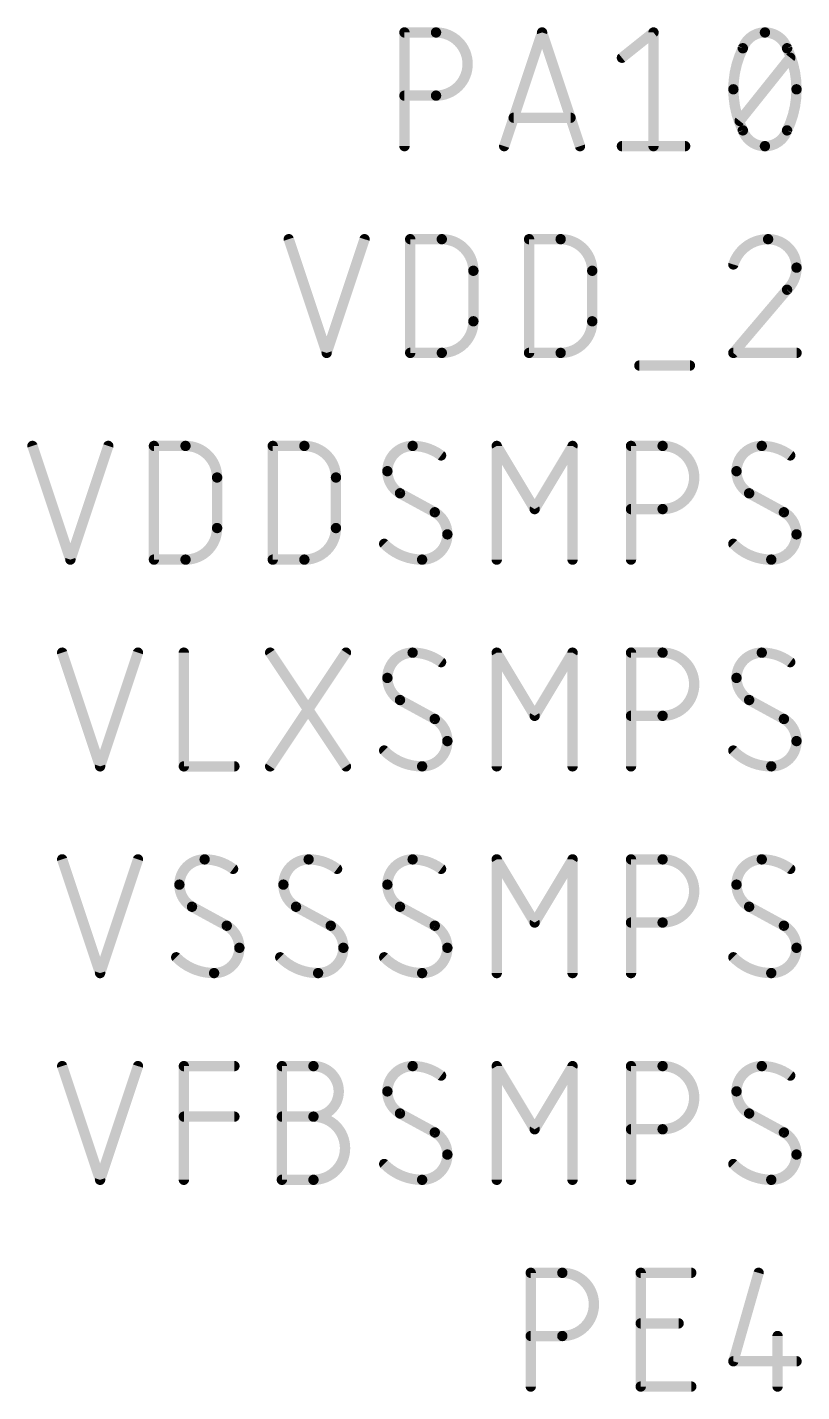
# Model space of a CAD drawing. Extents: x 0 to 261, y -15 to 164.
# Drawn here: x 78.32 to 87.83, y 72.14 to 88.9 of the extents above; entities that cross this region are included whole.
import ezdxf

# ---------------------------------------------------------------- set-up
doc = ezdxf.new("R2010")
doc.units = 0
doc.layers.add('95', color=253, linetype='CONTINUOUS')

msp = doc.modelspace()

# ---------------------------------------------------------------- linework, layer by layer
at = {"layer": '95'}
for points, const_width in [([(82.9532, 88.8683, 1), (82.9532, 88.8047)], 0.0635), ([(82.9849, 88.8365, 1), (82.9214, 88.8365)], 0.0635), ([(83.3412, 88.8683, 1), (83.3412, 88.8047)], 0.0635), ([(83.3412, 88.0604, 1), (83.3412, 88.8365)], 0.127), ([(83.3412, 88.8047, 1), (83.3412, 88.8683)], 0.0635), ([(84.6741, 88.8465, 1), (84.6138, 88.8265)], 0.0635), ([(84.6741, 88.8265, 1), (84.6138, 88.8465)], 0.0635), ([(86.0445, 88.8365, 1), (85.981, 88.8365)], 0.0635), ([(86.0326, 88.8117, 1), (85.993, 88.8613)], 0.0635), ([(87.3816, 88.8365, 0.3205), (87.11, 88.6425)], 0.127), ([(87.6533, 88.6425, 0.3205), (87.3816, 88.8365)], 0.127), ([(87.3816, 88.8682, 1), (87.3816, 88.8048)], 0.0635), ([(87.3816, 88.8048, 1), (87.3816, 88.8682)], 0.0635), ([(87.11, 88.6425, 0.1139), (86.9936, 88.138)], 0.127), ([(87.08, 88.6528, 1), (87.14, 88.6322)], 0.0635), ([(87.1385, 88.6286, 1), (87.0815, 88.6564)], 0.0635), ([(87.6818, 88.6564, 1), (87.6247, 88.6286)], 0.0635), ([(87.7697, 88.138, 0.1139), (87.6533, 88.6425)], 0.127), ([(87.6233, 88.6322, 1), (87.6833, 88.6528)], 0.0635), ([(85.6049, 88.5508, 1), (85.6446, 88.5013)], 0.0635), ([(87.7169, 88.5062, 1), (87.6673, 88.5459)], 0.0635), ([(87.0253, 88.138, 1), (86.9618, 88.138)], 0.0635), ([(86.9936, 88.138, 0.1139), (87.11, 87.6335)], 0.127), ([(87.6533, 87.6335, 0.1139), (87.7697, 88.138)], 0.127), ([(87.8015, 88.138, 1), (87.7379, 88.138)], 0.0635), ([(82.9532, 88.0921, 1), (82.9532, 88.0286)], 0.0635), ([(83.3412, 88.0921, 1), (83.3412, 88.0286)], 0.0635), ([(83.3412, 88.0286, 1), (83.3412, 88.0921)], 0.0635), ([(86.9618, 88.138, 1), (87.0253, 88.138)], 0.0635), ([(87.738, 88.138, 1), (87.8014, 88.138)], 0.0635), ([(84.2947, 87.8205, 1), (84.2947, 87.757)], 0.0635), ([(84.9932, 87.757, 1), (84.9932, 87.8205)], 0.0635), ([(87.0464, 87.7698, 1), (87.096, 87.7301)], 0.0635), ([(87.11, 87.6335, 0.3205), (87.3816, 87.4395)], 0.127), ([(87.14, 87.6438, 1), (87.08, 87.6232)], 0.0635), ([(87.0815, 87.6196, 1), (87.1385, 87.6474)], 0.0635), ([(87.3816, 87.4395, 0.3205), (87.6533, 87.6335)], 0.127), ([(87.6247, 87.6474, 1), (87.6818, 87.6196)], 0.0635), ([(87.6833, 87.6232, 1), (87.6233, 87.6438)], 0.0635), ([(82.9214, 87.4395, 1), (82.9849, 87.4395)], 0.0635), ([(84.1482, 87.4495, 1), (84.2084, 87.4295)], 0.0635), ([(85.0795, 87.4295, 1), (85.1397, 87.4495)], 0.0635), ([(85.6247, 87.4713, 1), (85.6247, 87.4078)], 0.0635), ([(85.981, 87.4395, 1), (86.0445, 87.4395)], 0.0635), ([(86.4008, 87.4078, 1), (86.4008, 87.4713)], 0.0635), ([(87.3816, 87.4712, 1), (87.3816, 87.4078)], 0.0635), ([(87.3816, 87.4078, 1), (87.3816, 87.4712)], 0.0635), ([(81.5619, 86.3065, 1), (81.5017, 86.2865)], 0.0635), ([(82.4933, 86.2865, 1), (82.433, 86.3065)], 0.0635), ([(83.0239, 86.3283, 1), (83.0239, 86.2648)], 0.0635), ([(83.0557, 86.2965, 1), (82.9922, 86.2965)], 0.0635), ([(83.412, 86.3283, 1), (83.412, 86.2648)], 0.0635), ([(83.8, 85.9084, 0.4142), (83.412, 86.2965)], 0.127), ([(83.412, 86.2648, 1), (83.412, 86.3283)], 0.0635), ([(84.484, 86.3283, 1), (84.484, 86.2648)], 0.0635), ([(84.5158, 86.2965, 1), (84.4523, 86.2965)], 0.0635), ([(84.8721, 86.3283, 1), (84.8721, 86.2648)], 0.0635), ([(85.2601, 85.9084, 0.4142), (84.8721, 86.2965)], 0.127), ([(84.8721, 86.2648, 1), (84.8721, 86.3283)], 0.0635), ([(87.4205, 86.2965, 0.3252), (86.9936, 85.9861)], 0.127), ([(87.4205, 86.3283, 1), (87.4205, 86.2648)], 0.0635), ([(87.7697, 85.9473, 0.4142), (87.4205, 86.2965)], 0.127), ([(87.4205, 86.2648, 1), (87.4204, 86.3282)], 0.0635), ([(86.9634, 85.9958, 1), (87.0238, 85.9763)], 0.0635), ([(87.6533, 85.6756, 0.2053), (87.7697, 85.9473)], 0.127), ([(87.8014, 85.9472, 1), (87.738, 85.9473)], 0.0635), ([(83.8318, 85.9084, 1), (83.7683, 85.9084)], 0.0635), ([(83.7683, 85.9084, 1), (83.8318, 85.9084)], 0.0635), ([(85.2919, 85.9084, 1), (85.2284, 85.9084)], 0.0635), ([(85.2284, 85.9084, 1), (85.2919, 85.9084)], 0.0635), ([(87.7379, 85.9473, 1), (87.8015, 85.9473)], 0.0635), ([(87.6314, 85.6986, 1), (87.6752, 85.6526)], 0.0635), ([(87.6775, 85.655, 1), (87.6291, 85.6962)], 0.0635), ([(83.412, 84.8995, 0.4142), (83.8, 85.2876)], 0.127), ([(83.8318, 85.2876, 1), (83.7683, 85.2876)], 0.0635), ([(84.8721, 84.8995, 0.4142), (85.2601, 85.2876)], 0.127), ([(85.2919, 85.2876, 1), (85.2284, 85.2876)], 0.0635), ([(83.7683, 85.2876, 1), (83.8318, 85.2876)], 0.0635), ([(85.2284, 85.2876, 1), (85.2919, 85.2876)], 0.0635), ([(81.9674, 84.9095, 1), (82.0276, 84.8895)], 0.0635), ([(81.9674, 84.8895, 1), (82.0276, 84.9095)], 0.0635), ([(83.0239, 84.9313, 1), (83.0239, 84.8678)], 0.0635), ([(82.9922, 84.8995, 1), (83.0557, 84.8995)], 0.0635), ([(83.412, 84.9312, 1), (83.412, 84.8678)], 0.0635), ([(83.412, 84.8678, 1), (83.412, 84.9313)], 0.0635), ([(84.484, 84.9313, 1), (84.484, 84.8678)], 0.0635), ([(84.4523, 84.8995, 1), (84.5158, 84.8995)], 0.0635), ([(84.8721, 84.9312, 1), (84.8721, 84.8678)], 0.0635), ([(84.8721, 84.8678, 1), (84.8721, 84.9313)], 0.0635), ([(86.9936, 84.9313, 1), (86.9936, 84.8678)], 0.0635), ([(86.9694, 84.9201, 1), (87.0178, 84.8789)], 0.0635), ([(87.7697, 84.8678, 1), (87.7697, 84.9313)], 0.0635), ([(85.8392, 84.776, 1), (85.8392, 84.7125)], 0.0635), ([(86.4601, 84.7125, 1), (86.4601, 84.776)], 0.0635), ([(78.4136, 83.7665, 1), (78.3533, 83.7465)], 0.0635), ([(79.3449, 83.7465, 1), (79.2847, 83.7665)], 0.0635), ([(79.9073, 83.7565, 1), (79.8438, 83.7565)], 0.0635), ([(79.8756, 83.7883, 1), (79.8756, 83.7248)], 0.0635), ([(80.2636, 83.7883, 1), (80.2636, 83.7248)], 0.0635), ([(80.6517, 83.3684, 0.4142), (80.2636, 83.7565)], 0.127), ([(80.2636, 83.7248, 1), (80.2636, 83.7883)], 0.0635), ([(81.3674, 83.7565, 1), (81.3039, 83.7565)], 0.0635), ([(81.3357, 83.7883, 1), (81.3357, 83.7248)], 0.0635), ([(81.7237, 83.7883, 1), (81.7237, 83.7248)], 0.0635), ([(82.1118, 83.3684, 0.4142), (81.7237, 83.7565)], 0.127), ([(81.7237, 83.7248, 1), (81.7237, 83.7883)], 0.0635), ([(83.0538, 83.7565, 0.4142), (82.7433, 83.4461)], 0.127), ([(83.403, 83.6401, 0.1623), (83.0538, 83.7565)], 0.127), ([(83.0538, 83.7882, 1), (83.0538, 83.7248)], 0.0635), ([(83.0538, 83.7247, 1), (83.0538, 83.7882)], 0.0635), ([(83.384, 83.6147, 1), (83.4221, 83.6655)], 0.0635), ([(84.1142, 83.7728, 1), (84.0598, 83.7402)], 0.0635), ([(84.1188, 83.7565, 1), (84.0553, 83.7565)], 0.0635), ([(85.0501, 83.7565, 1), (84.9866, 83.7565)], 0.0635), ([(85.0456, 83.7402, 1), (84.9911, 83.7728)], 0.0635), ([(85.7365, 83.7883, 1), (85.7365, 83.7248)], 0.0635), ([(85.7682, 83.7565, 1), (85.7047, 83.7565)], 0.0635), ([(86.1245, 83.7883, 1), (86.1245, 83.7248)], 0.0635), ([(86.1245, 82.9804, 1), (86.1245, 83.7565)], 0.127), ([(86.1245, 83.7248, 1), (86.1245, 83.7883)], 0.0635), ([(87.3428, 83.7565, 0.4142), (87.0324, 83.4461)], 0.127), ([(87.6921, 83.6401, 0.1623), (87.3428, 83.7565)], 0.127), ([(87.3428, 83.7882, 1), (87.3428, 83.7248)], 0.0635), ([(87.3428, 83.7247, 1), (87.3428, 83.7882)], 0.0635), ([(87.673, 83.6147, 1), (87.7111, 83.6655)], 0.0635), ([(82.7433, 83.4461, 0.2656), (82.8985, 83.1744)], 0.127), ([(82.7751, 83.4461, 1), (82.7116, 83.4461)], 0.0635), ([(87.0324, 83.4461, 0.2656), (87.1876, 83.1744)], 0.127), ([(87.0641, 83.4461, 1), (87.0006, 83.4461)], 0.0635), ([(80.6834, 83.3684, 1), (80.6199, 83.3684)], 0.0635), ([(80.6199, 83.3684, 1), (80.6834, 83.3684)], 0.0635), ([(82.1435, 83.3684, 1), (82.08, 83.3684)], 0.0635), ([(82.08, 83.3684, 1), (82.1435, 83.3684)], 0.0635), ([(82.7116, 83.4461, 1), (82.7751, 83.4461)], 0.0635), ([(87.0006, 83.4461, 1), (87.0641, 83.4461)], 0.0635), ([(82.9137, 83.2023, 1), (82.8833, 83.1465)], 0.0635), ([(82.8824, 83.1471, 1), (82.9147, 83.2018)], 0.0635), ([(87.2028, 83.2023, 1), (87.1724, 83.1465)], 0.0635), ([(87.1715, 83.1471, 1), (87.2037, 83.2018)], 0.0635), ([(83.4806, 82.6699, 0.2656), (83.3254, 82.9416)], 0.127), ([(83.3415, 82.9689, 1), (83.3093, 82.9142)], 0.0635), ([(83.3102, 82.9137, 1), (83.3406, 82.9695)], 0.0635), ([(84.5255, 82.9967, 1), (84.5799, 82.9641)], 0.0635), ([(84.5255, 82.9641, 1), (84.5799, 82.9967)], 0.0635), ([(85.7365, 83.0121, 1), (85.7365, 82.9486)], 0.0635), ([(86.1245, 83.0121, 1), (86.1245, 82.9486)], 0.0635), ([(86.1245, 82.9486, 1), (86.1245, 83.0121)], 0.0635), ([(87.7697, 82.6699, 0.2656), (87.6145, 82.9416)], 0.127), ([(87.6306, 82.9689, 1), (87.5984, 82.9142)], 0.0635), ([(87.5993, 82.9137, 1), (87.6297, 82.9695)], 0.0635), ([(80.2636, 82.3595, 0.4142), (80.6517, 82.7476)], 0.127), ([(80.6834, 82.7476, 1), (80.6199, 82.7476)], 0.0635), ([(80.6199, 82.7476, 1), (80.6834, 82.7476)], 0.0635), ([(81.7237, 82.3595, 0.4142), (82.1118, 82.7476)], 0.127), ([(82.1435, 82.7476, 1), (82.08, 82.7476)], 0.0635), ([(82.08, 82.7476, 1), (82.1435, 82.7476)], 0.0635), ([(83.1702, 82.3595, 0.4142), (83.4806, 82.6699)], 0.127), ([(83.5124, 82.6699, 1), (83.4489, 82.6699)], 0.0635), ([(83.4489, 82.6699, 1), (83.5124, 82.6699)], 0.0635), ([(87.4593, 82.3595, 0.4142), (87.7697, 82.6699)], 0.127), ([(87.8015, 82.6699, 1), (87.7379, 82.6699)], 0.0635), ([(87.738, 82.6699, 1), (87.8014, 82.6699)], 0.0635), ([(82.7045, 82.5535, 0.2), (83.1702, 82.3595)], 0.127), ([(82.7271, 82.5759, 1), (82.682, 82.5312)], 0.0635), ([(86.9936, 82.5535, 0.2), (87.4593, 82.3595)], 0.127), ([(87.0161, 82.5759, 1), (86.971, 82.5312)], 0.0635), ([(78.819, 82.3695, 1), (78.8793, 82.3495)], 0.0635), ([(78.819, 82.3495, 1), (78.8793, 82.3695)], 0.0635), ([(79.8438, 82.3595, 1), (79.9073, 82.3595)], 0.0635), ([(79.8756, 82.3912, 1), (79.8756, 82.3277)], 0.0635), ([(80.2636, 82.3912, 1), (80.2636, 82.3278)], 0.0635), ([(80.2636, 82.3277, 1), (80.2636, 82.3912)], 0.0635), ([(81.3039, 82.3595, 1), (81.3674, 82.3595)], 0.0635), ([(81.3357, 82.3912, 1), (81.3357, 82.3277)], 0.0635), ([(81.7237, 82.3912, 1), (81.7237, 82.3278)], 0.0635), ([(81.7237, 82.3277, 1), (81.7237, 82.3912)], 0.0635), ([(83.1702, 82.3912, 1), (83.1702, 82.3277)], 0.0635), ([(83.1702, 82.3278, 1), (83.1702, 82.3912)], 0.0635), ([(84.0553, 82.3595, 1), (84.1188, 82.3595)], 0.0635), ([(84.9866, 82.3595, 1), (85.0501, 82.3595)], 0.0635), ([(85.7047, 82.3595, 1), (85.7682, 82.3595)], 0.0635), ([(87.4593, 82.3912, 1), (87.4593, 82.3277)], 0.0635), ([(87.4593, 82.3278, 1), (87.4593, 82.3912)], 0.0635), ([(78.7786, 81.2265, 1), (78.7184, 81.2065)], 0.0635), ([(79.7099, 81.2065, 1), (79.6497, 81.2265)], 0.0635), ([(80.2751, 81.2165, 1), (80.2116, 81.2165)], 0.0635), ([(81.3301, 81.2341, 1), (81.2773, 81.1989)], 0.0635), ([(82.2614, 81.1989, 1), (82.2086, 81.2341)], 0.0635), ([(83.0538, 81.2165, 0.4142), (82.7433, 80.9061)], 0.127), ([(83.403, 81.1001, 0.1623), (83.0538, 81.2165)], 0.127), ([(83.0538, 81.2482, 1), (83.0538, 81.1848)], 0.0635), ([(83.0538, 81.1847, 1), (83.0538, 81.2482)], 0.0635), ([(83.384, 81.0747, 1), (83.4221, 81.1255)], 0.0635), ([(84.1142, 81.2328, 1), (84.0598, 81.2002)], 0.0635), ([(84.1188, 81.2165, 1), (84.0553, 81.2165)], 0.0635), ([(85.0501, 81.2165, 1), (84.9866, 81.2165)], 0.0635), ([(85.0456, 81.2002, 1), (84.9911, 81.2328)], 0.0635), ([(85.7365, 81.2483, 1), (85.7365, 81.1848)], 0.0635), ([(85.7682, 81.2165, 1), (85.7047, 81.2165)], 0.0635), ([(86.1245, 81.2483, 1), (86.1245, 81.1848)], 0.0635), ([(86.1245, 80.4404, 1), (86.1245, 81.2165)], 0.127), ([(86.1245, 81.1848, 1), (86.1245, 81.2483)], 0.0635), ([(87.3428, 81.2165, 0.4142), (87.0324, 80.9061)], 0.127), ([(87.6921, 81.1001, 0.1623), (87.3428, 81.2165)], 0.127), ([(87.3428, 81.2482, 1), (87.3428, 81.1848)], 0.0635), ([(87.3428, 81.1847, 1), (87.3428, 81.2482)], 0.0635), ([(87.673, 81.0747, 1), (87.7111, 81.1255)], 0.0635), ([(82.7433, 80.9061, 0.2656), (82.8985, 80.6344)], 0.127), ([(82.7751, 80.9061, 1), (82.7116, 80.9061)], 0.0635), ([(82.7116, 80.9061, 1), (82.7751, 80.9061)], 0.0635), ([(87.0324, 80.9061, 0.2656), (87.1876, 80.6344)], 0.127), ([(87.0641, 80.9061, 1), (87.0006, 80.9061)], 0.0635), ([(87.0006, 80.9061, 1), (87.0641, 80.9061)], 0.0635), ([(82.9137, 80.6623, 1), (82.8833, 80.6065)], 0.0635), ([(82.8824, 80.6071, 1), (82.9147, 80.6618)], 0.0635), ([(87.2028, 80.6623, 1), (87.1724, 80.6065)], 0.0635), ([(87.1715, 80.6071, 1), (87.2037, 80.6618)], 0.0635), ([(84.5255, 80.4567, 1), (84.5799, 80.4241)], 0.0635), ([(84.5255, 80.4241, 1), (84.5799, 80.4567)], 0.0635), ([(85.7365, 80.4721, 1), (85.7365, 80.4086)], 0.0635), ([(86.1245, 80.4721, 1), (86.1245, 80.4086)], 0.0635), ([(86.1245, 80.4086, 1), (86.1245, 80.4721)], 0.0635), ([(83.4806, 80.1299, 0.2656), (83.3254, 80.4016)], 0.127), ([(83.3415, 80.4289, 1), (83.3093, 80.3742)], 0.0635), ([(83.3102, 80.3737, 1), (83.3406, 80.4295)], 0.0635), ([(87.7697, 80.1299, 0.2656), (87.6145, 80.4016)], 0.127), ([(87.6306, 80.4289, 1), (87.5984, 80.3742)], 0.0635), ([(87.5993, 80.3737, 1), (87.6297, 80.4295)], 0.0635), ([(83.1702, 79.8195, 0.4142), (83.4806, 80.1299)], 0.127), ([(83.5124, 80.1299, 1), (83.4489, 80.1299)], 0.0635), ([(83.4489, 80.1299, 1), (83.5124, 80.1299)], 0.0635), ([(87.4593, 79.8195, 0.4142), (87.7697, 80.1299)], 0.127), ([(87.8015, 80.1299, 1), (87.7379, 80.1299)], 0.0635), ([(87.738, 80.1299, 1), (87.8014, 80.1299)], 0.0635), ([(82.7045, 80.0135, 0.2), (83.1702, 79.8195)], 0.127), ([(82.7271, 80.0359, 1), (82.682, 79.9912)], 0.0635), ([(86.9936, 80.0135, 0.2), (87.4593, 79.8195)], 0.127), ([(87.0161, 80.0359, 1), (86.971, 79.9912)], 0.0635), ([(79.184, 79.8295, 1), (79.2443, 79.8095)], 0.0635), ([(79.184, 79.8095, 1), (79.2443, 79.8295)], 0.0635), ([(80.2433, 79.8513, 1), (80.2433, 79.7878)], 0.0635), ([(80.2116, 79.8195, 1), (80.2751, 79.8195)], 0.0635), ([(80.8642, 79.7878, 1), (80.8642, 79.8513)], 0.0635), ([(81.2773, 79.8371, 1), (81.3301, 79.8019)], 0.0635), ([(82.2086, 79.8019, 1), (82.2614, 79.8371)], 0.0635), ([(83.1702, 79.8513, 1), (83.1702, 79.7878)], 0.0635), ([(83.1702, 79.7878, 1), (83.1702, 79.8512)], 0.0635), ([(84.0553, 79.8195, 1), (84.1188, 79.8195)], 0.0635), ([(84.9866, 79.8195, 1), (85.0501, 79.8195)], 0.0635), ([(85.7047, 79.8195, 1), (85.7682, 79.8195)], 0.0635), ([(87.4593, 79.8513, 1), (87.4593, 79.7878)], 0.0635), ([(87.4593, 79.7878, 1), (87.4593, 79.8512)], 0.0635), ([(78.7786, 78.6865, 1), (78.7184, 78.6665)], 0.0635), ([(79.7099, 78.6665, 1), (79.6497, 78.6865)], 0.0635), ([(80.4986, 78.6765, 0.4142), (80.1881, 78.3661)], 0.127), ([(80.8478, 78.5601, 0.1623), (80.4986, 78.6765)], 0.127), ([(80.4986, 78.7082, 1), (80.4986, 78.6448)], 0.0635), ([(80.4986, 78.6447, 1), (80.4986, 78.7082)], 0.0635), ([(81.7762, 78.6765, 0.4142), (81.4657, 78.3661)], 0.127), ([(82.1254, 78.5601, 0.1623), (81.7762, 78.6765)], 0.127), ([(81.7762, 78.7082, 1), (81.7762, 78.6448)], 0.0635), ([(81.7762, 78.6447, 1), (81.7762, 78.7082)], 0.0635), ([(83.0538, 78.6765, 0.4142), (82.7433, 78.3661)], 0.127), ([(83.403, 78.5601, 0.1623), (83.0538, 78.6765)], 0.127), ([(83.0538, 78.7082, 1), (83.0538, 78.6448)], 0.0635), ([(83.0538, 78.6447, 1), (83.0538, 78.7082)], 0.0635), ([(84.1142, 78.6928, 1), (84.0598, 78.6602)], 0.0635), ([(84.1188, 78.6765, 1), (84.0553, 78.6765)], 0.0635), ([(85.0501, 78.6765, 1), (84.9866, 78.6765)], 0.0635), ([(85.0456, 78.6602, 1), (84.9911, 78.6928)], 0.0635), ([(85.7682, 78.6765, 1), (85.7047, 78.6765)], 0.0635), ([(85.7365, 78.7083, 1), (85.7365, 78.6448)], 0.0635), ([(86.1245, 77.9004, 1), (86.1245, 78.6765)], 0.127), ([(86.1245, 78.7083, 1), (86.1245, 78.6448)], 0.0635), ([(86.1245, 78.6448, 1), (86.1245, 78.7083)], 0.0635), ([(87.3428, 78.6765, 0.4142), (87.0324, 78.3661)], 0.127), ([(87.6921, 78.5601, 0.1623), (87.3428, 78.6765)], 0.127), ([(87.3428, 78.7082, 1), (87.3428, 78.6448)], 0.0635), ([(87.3428, 78.6447, 1), (87.3428, 78.7082)], 0.0635), ([(80.8288, 78.5347, 1), (80.8669, 78.5855)], 0.0635), ([(82.1064, 78.5347, 1), (82.1445, 78.5855)], 0.0635), ([(83.384, 78.5347, 1), (83.4221, 78.5855)], 0.0635), ([(87.673, 78.5347, 1), (87.7111, 78.5855)], 0.0635), ([(80.1881, 78.3661, 0.2656), (80.3434, 78.0944)], 0.127), ([(80.2199, 78.3661, 1), (80.1564, 78.3661)], 0.0635), ([(80.1564, 78.3661, 1), (80.2199, 78.3661)], 0.0635), ([(81.4657, 78.3661, 0.2656), (81.6209, 78.0944)], 0.127), ([(81.4975, 78.3661, 1), (81.434, 78.3661)], 0.0635), ([(81.434, 78.3661, 1), (81.4975, 78.3661)], 0.0635), ([(82.7433, 78.3661, 0.2656), (82.8985, 78.0944)], 0.127), ([(82.7751, 78.3661, 1), (82.7116, 78.3661)], 0.0635), ([(82.7116, 78.3661, 1), (82.7751, 78.3661)], 0.0635), ([(87.0324, 78.3661, 0.2656), (87.1876, 78.0944)], 0.127), ([(87.0641, 78.3661, 1), (87.0006, 78.3661)], 0.0635), ([(87.0006, 78.3661, 1), (87.0641, 78.3661)], 0.0635), ([(80.3586, 78.1223, 1), (80.3281, 78.0665)], 0.0635), ([(80.3272, 78.0671, 1), (80.3595, 78.1218)], 0.0635), ([(81.6362, 78.1223, 1), (81.6057, 78.0665)], 0.0635), ([(81.6048, 78.0671, 1), (81.6371, 78.1218)], 0.0635), ([(82.9137, 78.1223, 1), (82.8833, 78.0665)], 0.0635), ([(82.8824, 78.0671, 1), (82.9147, 78.1218)], 0.0635), ([(87.2028, 78.1223, 1), (87.1724, 78.0665)], 0.0635), ([(87.1715, 78.0671, 1), (87.2037, 78.1218)], 0.0635), ([(85.7365, 77.9321, 1), (85.7365, 77.8686)], 0.0635), ([(86.1245, 77.9321, 1), (86.1245, 77.8686)], 0.0635), ([(86.1245, 77.8686, 1), (86.1245, 77.9321)], 0.0635), ([(80.9254, 77.5899, 0.2656), (80.7702, 77.8616)], 0.127), ([(80.7863, 77.8889, 1), (80.7541, 77.8342)], 0.0635), ([(80.755, 77.8337, 1), (80.7854, 77.8895)], 0.0635), ([(82.203, 77.5899, 0.2656), (82.0478, 77.8616)], 0.127), ([(82.0639, 77.8889, 1), (82.0317, 77.8342)], 0.0635), ([(82.0326, 77.8337, 1), (82.063, 77.8895)], 0.0635), ([(83.4806, 77.5899, 0.2656), (83.3254, 77.8616)], 0.127), ([(83.3415, 77.8889, 1), (83.3093, 77.8342)], 0.0635), ([(83.3102, 77.8337, 1), (83.3406, 77.8895)], 0.0635), ([(84.5255, 77.9167, 1), (84.5799, 77.8841)], 0.0635), ([(84.5255, 77.8841, 1), (84.5799, 77.9167)], 0.0635), ([(87.7697, 77.5899, 0.2656), (87.6145, 77.8616)], 0.127), ([(87.6306, 77.8889, 1), (87.5984, 77.8342)], 0.0635), ([(87.5993, 77.8337, 1), (87.6297, 77.8895)], 0.0635), ([(80.615, 77.2795, 0.4142), (80.9254, 77.5899)], 0.127), ([(80.9572, 77.5899, 1), (80.8937, 77.5899)], 0.0635), ([(80.8937, 77.5899, 1), (80.9572, 77.5899)], 0.0635), ([(81.8926, 77.2795, 0.4142), (82.203, 77.5899)], 0.127), ([(82.2348, 77.5899, 1), (82.1713, 77.5899)], 0.0635), ([(82.1713, 77.5899, 1), (82.2348, 77.5899)], 0.0635), ([(83.1702, 77.2795, 0.4142), (83.4806, 77.5899)], 0.127), ([(83.5124, 77.5899, 1), (83.4489, 77.5899)], 0.0635), ([(83.4489, 77.5899, 1), (83.5124, 77.5899)], 0.0635), ([(87.4593, 77.2795, 0.4142), (87.7697, 77.5899)], 0.127), ([(87.8015, 77.5899, 1), (87.7379, 77.5899)], 0.0635), ([(87.738, 77.5899, 1), (87.8014, 77.5899)], 0.0635), ([(80.1493, 77.4735, 0.2), (80.615, 77.2795)], 0.127), ([(80.1719, 77.4959, 1), (80.1268, 77.4512)], 0.0635), ([(81.4269, 77.4735, 0.2), (81.8926, 77.2795)], 0.127), ([(81.4495, 77.4959, 1), (81.4044, 77.4512)], 0.0635), ([(82.7045, 77.4735, 0.2), (83.1702, 77.2795)], 0.127), ([(82.7271, 77.4959, 1), (82.682, 77.4512)], 0.0635), ([(86.9936, 77.4735, 0.2), (87.4593, 77.2795)], 0.127), ([(87.0161, 77.4959, 1), (86.971, 77.4512)], 0.0635), ([(79.184, 77.2895, 1), (79.2443, 77.2695)], 0.0635), ([(79.184, 77.2695, 1), (79.2443, 77.2895)], 0.0635), ([(80.615, 77.3113, 1), (80.615, 77.2477)], 0.0635), ([(80.615, 77.2478, 1), (80.615, 77.3112)], 0.0635), ([(81.8926, 77.3113, 1), (81.8926, 77.2477)], 0.0635), ([(81.8926, 77.2478, 1), (81.8926, 77.3112)], 0.0635), ([(83.1702, 77.3113, 1), (83.1702, 77.2477)], 0.0635), ([(83.1702, 77.2478, 1), (83.1702, 77.3112)], 0.0635), ([(84.0553, 77.2795, 1), (84.1188, 77.2795)], 0.0635), ([(84.9866, 77.2795, 1), (85.0501, 77.2795)], 0.0635), ([(85.7047, 77.2795, 1), (85.7682, 77.2795)], 0.0635), ([(87.4593, 77.3113, 1), (87.4593, 77.2477)], 0.0635), ([(87.4593, 77.2478, 1), (87.4593, 77.3112)], 0.0635), ([(78.7786, 76.1465, 1), (78.7184, 76.1265)], 0.0635), ([(79.7099, 76.1265, 1), (79.6497, 76.1465)], 0.0635), ([(80.2433, 76.1683, 1), (80.2433, 76.1047)], 0.0635), ([(80.2751, 76.1365, 1), (80.2116, 76.1365)], 0.0635), ([(80.8642, 76.1047, 1), (80.8642, 76.1683)], 0.0635), ([(81.4474, 76.1683, 1), (81.4474, 76.1047)], 0.0635), ([(81.4792, 76.1365, 1), (81.4157, 76.1365)], 0.0635), ([(81.8355, 76.1683, 1), (81.8355, 76.1047)], 0.0635), ([(81.8355, 75.5156, 1), (81.8355, 76.1365)], 0.127), ([(81.8355, 76.1047, 1), (81.8355, 76.1683)], 0.0635), ([(83.0538, 76.1365, 0.4142), (82.7433, 75.8261)], 0.127), ([(83.403, 76.0201, 0.1623), (83.0538, 76.1365)], 0.127), ([(83.0538, 76.1682, 1), (83.0538, 76.1048)], 0.0635), ([(83.0538, 76.1047, 1), (83.0538, 76.1682)], 0.0635), ([(84.1142, 76.1528, 1), (84.0598, 76.1202)], 0.0635), ([(84.1188, 76.1365, 1), (84.0553, 76.1365)], 0.0635), ([(85.0501, 76.1365, 1), (84.9866, 76.1365)], 0.0635), ([(85.0456, 76.1202, 1), (84.9911, 76.1528)], 0.0635), ([(85.7365, 76.1683, 1), (85.7365, 76.1047)], 0.0635), ([(85.7682, 76.1365, 1), (85.7047, 76.1365)], 0.0635), ([(86.1245, 76.1683, 1), (86.1245, 76.1047)], 0.0635), ([(86.1245, 75.3604, 1), (86.1245, 76.1365)], 0.127), ([(86.1245, 76.1047, 1), (86.1245, 76.1683)], 0.0635), ([(87.3428, 76.1365, 0.4142), (87.0324, 75.8261)], 0.127), ([(87.6921, 76.0201, 0.1623), (87.3428, 76.1365)], 0.127), ([(87.3428, 76.1682, 1), (87.3428, 76.1048)], 0.0635), ([(87.3428, 76.1047, 1), (87.3428, 76.1682)], 0.0635), ([(83.384, 75.9947, 1), (83.4221, 76.0455)], 0.0635), ([(87.673, 75.9947, 1), (87.7111, 76.0455)], 0.0635), ([(82.7433, 75.8261, 0.2656), (82.8985, 75.5544)], 0.127), ([(82.7751, 75.8261, 1), (82.7116, 75.8261)], 0.0635), ([(82.7116, 75.8261, 1), (82.7751, 75.8261)], 0.0635), ([(87.0324, 75.8261, 0.2656), (87.1876, 75.5544)], 0.127), ([(87.0641, 75.8261, 1), (87.0006, 75.8261)], 0.0635), ([(87.0006, 75.8261, 1), (87.0641, 75.8261)], 0.0635), ([(82.9137, 75.5823, 1), (82.8833, 75.5265)], 0.0635), ([(82.8824, 75.5271, 1), (82.9147, 75.5818)], 0.0635), ([(87.2028, 75.5823, 1), (87.1724, 75.5265)], 0.0635), ([(87.1715, 75.5271, 1), (87.2037, 75.5818)], 0.0635), ([(80.2433, 75.5474, 1), (80.2433, 75.4839)], 0.0635), ([(80.8642, 75.4839, 1), (80.8642, 75.5474)], 0.0635), ([(81.4474, 75.5474, 1), (81.4474, 75.4839)], 0.0635), ([(81.8355, 74.7395, 1), (81.8355, 75.5156)], 0.127), ([(81.8355, 75.5474, 1), (81.8355, 75.4839)], 0.0635), ([(81.8355, 75.5474, 1), (81.8355, 75.4839)], 0.0635), ([(81.8355, 75.4839, 1), (81.8355, 75.5474)], 0.0635), ([(83.4806, 75.0499, 0.2656), (83.3254, 75.3216)], 0.127), ([(83.3415, 75.3489, 1), (83.3093, 75.2942)], 0.0635), ([(83.3102, 75.2937, 1), (83.3406, 75.3495)], 0.0635), ([(84.5255, 75.3767, 1), (84.5799, 75.3441)], 0.0635), ([(84.5255, 75.3441, 1), (84.5799, 75.3767)], 0.0635), ([(85.7365, 75.3921, 1), (85.7365, 75.3286)], 0.0635), ([(86.1245, 75.3921, 1), (86.1245, 75.3286)], 0.0635), ([(86.1245, 75.3286, 1), (86.1245, 75.3921)], 0.0635), ([(87.7697, 75.0499, 0.2656), (87.6145, 75.3216)], 0.127), ([(87.6306, 75.3489, 1), (87.5984, 75.2942)], 0.0635), ([(87.5993, 75.2937, 1), (87.6297, 75.3495)], 0.0635), ([(83.1702, 74.7395, 0.4142), (83.4806, 75.0499)], 0.127), ([(83.5124, 75.0499, 1), (83.4489, 75.0499)], 0.0635), ([(87.4593, 74.7395, 0.4142), (87.7697, 75.0499)], 0.127), ([(87.8015, 75.0499, 1), (87.7379, 75.0499)], 0.0635), ([(82.7045, 74.9335, 0.2), (83.1702, 74.7395)], 0.127), ([(82.7271, 74.9559, 1), (82.682, 74.9112)], 0.0635), ([(83.4489, 75.0499, 1), (83.5124, 75.0499)], 0.0635), ([(86.9936, 74.9335, 0.2), (87.4593, 74.7395)], 0.127), ([(87.0161, 74.9559, 1), (86.971, 74.9112)], 0.0635), ([(87.738, 75.0499, 1), (87.8014, 75.0499)], 0.0635), ([(79.184, 74.7495, 1), (79.2443, 74.7295)], 0.0635), ([(79.184, 74.7295, 1), (79.2443, 74.7495)], 0.0635), ([(80.2116, 74.7395, 1), (80.2751, 74.7395)], 0.0635), ([(81.4474, 74.7713, 1), (81.4474, 74.7078)], 0.0635), ([(81.4157, 74.7395, 1), (81.4792, 74.7395)], 0.0635), ([(81.8355, 74.7712, 1), (81.8355, 74.7077)], 0.0635), ([(81.8355, 74.7078, 1), (81.8355, 74.7713)], 0.0635), ([(83.1702, 74.7713, 1), (83.1702, 74.7078)], 0.0635), ([(83.1702, 74.7078, 1), (83.1702, 74.7712)], 0.0635), ([(84.0553, 74.7395, 1), (84.1188, 74.7395)], 0.0635), ([(84.9866, 74.7395, 1), (85.0501, 74.7395)], 0.0635), ([(85.7047, 74.7395, 1), (85.7682, 74.7395)], 0.0635), ([(87.4593, 74.7713, 1), (87.4593, 74.7078)], 0.0635), ([(87.4593, 74.7078, 1), (87.4593, 74.7712)], 0.0635), ([(84.5045, 73.6283, 1), (84.5045, 73.5648)], 0.0635), ([(84.5363, 73.5965, 1), (84.4728, 73.5965)], 0.0635), ([(84.8926, 72.8204, 1), (84.8926, 73.5965)], 0.127), ([(84.8926, 73.6283, 1), (84.8926, 73.5648)], 0.0635), ([(84.8926, 73.5648, 1), (84.8926, 73.6283)], 0.0635), ([(85.8874, 73.5965, 1), (85.8239, 73.5965)], 0.0635), ([(85.8556, 73.6283, 1), (85.8556, 73.5648)], 0.0635), ([(86.4765, 73.5648, 1), (86.4765, 73.6283)], 0.0635), ([(87.3346, 73.5878, 1), (87.2735, 73.6052)], 0.0635), ([(85.8556, 73.0074, 1), (85.8556, 72.9439)], 0.0635), ([(86.3213, 72.9439, 1), (86.3213, 73.0074)], 0.0635), ([(84.5045, 72.8521, 1), (84.5045, 72.7886)], 0.0635), ([(84.8926, 72.8521, 1), (84.8926, 72.7886)], 0.0635), ([(84.8926, 72.7886, 1), (84.8926, 72.8521)], 0.0635), ([(87.5686, 72.8204, 1), (87.5051, 72.8204)], 0.0635), ([(86.9936, 72.5417, 1), (86.9936, 72.4782)], 0.0635), ([(86.9631, 72.5187, 1), (87.0241, 72.5012)], 0.0635), ([(87.7697, 72.4782, 1), (87.7697, 72.5417)], 0.0635), ([(85.8556, 72.2313, 1), (85.8556, 72.1677)], 0.0635), ([(86.4765, 72.1677, 1), (86.4765, 72.2313)], 0.0635), ([(84.4728, 72.1995, 1), (84.5363, 72.1995)], 0.0635), ([(85.8239, 72.1995, 1), (85.8874, 72.1995)], 0.0635), ([(87.5051, 72.1995, 1), (87.5686, 72.1995)], 0.0635)]:
    msp.add_lwpolyline(points, format="xyb", dxfattribs=dict(at, const_width=const_width))
at = {"layer": '95', "const_width": 0.127}
for points in [[(82.9532, 87.4395), (82.9532, 88.8365)], [(82.9532, 88.8365), (83.3412, 88.8365)], [(84.1783, 87.4395), (84.6439, 88.8365)], [(84.6439, 88.8365), (85.1096, 87.4395)], [(85.6247, 88.5261), (86.0128, 88.8365)], [(86.0128, 88.8365), (86.0128, 87.4395)], [(87.0712, 87.7499), (87.6921, 88.5261)], [(83.3412, 88.0604), (82.9532, 88.0604)], [(84.9932, 87.7888), (84.2947, 87.7888)], [(85.6247, 87.4395), (86.4008, 87.4395)], [(81.5318, 86.2965), (81.9975, 84.8995)], [(81.9975, 84.8995), (82.4632, 86.2965)], [(83.0239, 84.8995), (83.0239, 86.2965)], [(83.0239, 86.2965), (83.412, 86.2965)], [(84.484, 84.8995), (84.484, 86.2965)], [(84.484, 86.2965), (84.8721, 86.2965)], [(83.8, 85.9084), (83.8, 85.2876)], [(85.2601, 85.9084), (85.2601, 85.2876)], [(87.6533, 85.6756), (86.9936, 84.8995)], [(83.412, 84.8995), (83.0239, 84.8995)], [(84.8721, 84.8995), (84.484, 84.8995)], [(86.9936, 84.8995), (87.7697, 84.8995)], [(85.8392, 84.7443), (86.4601, 84.7443)], [(78.3835, 83.7565), (78.8491, 82.3595)], [(78.8491, 82.3595), (79.3148, 83.7565)], [(79.8756, 82.3595), (79.8756, 83.7565)], [(79.8756, 83.7565), (80.2636, 83.7565)], [(81.3357, 82.3595), (81.3357, 83.7565)], [(81.3357, 83.7565), (81.7237, 83.7565)], [(84.087, 82.3595), (84.087, 83.7565)], [(84.087, 83.7565), (84.5527, 82.9804)], [(84.5527, 82.9804), (85.0183, 83.7565)], [(85.0183, 83.7565), (85.0183, 82.3595)], [(85.7365, 82.3595), (85.7365, 83.7565)], [(85.7365, 83.7565), (86.1245, 83.7565)], [(80.6517, 83.3684), (80.6517, 82.7476)], [(82.1118, 83.3684), (82.1118, 82.7476)], [(83.3254, 82.9416), (82.8985, 83.1744)], [(87.6145, 82.9416), (87.1876, 83.1744)], [(86.1245, 82.9804), (85.7365, 82.9804)], [(80.2636, 82.3595), (79.8756, 82.3595)], [(81.7237, 82.3595), (81.3357, 82.3595)], [(78.7485, 81.2165), (79.2142, 79.8195)], [(79.2142, 79.8195), (79.6798, 81.2165)], [(80.2433, 81.2165), (80.2433, 79.8195)], [(81.3037, 79.8195), (82.235, 81.2165)], [(81.3037, 81.2165), (82.235, 79.8195)], [(84.087, 79.8195), (84.087, 81.2165)], [(84.087, 81.2165), (84.5527, 80.4404)], [(84.5527, 80.4404), (85.0183, 81.2165)], [(85.0183, 81.2165), (85.0183, 79.8195)], [(85.7365, 79.8195), (85.7365, 81.2165)], [(85.7365, 81.2165), (86.1245, 81.2165)], [(83.3254, 80.4016), (82.8985, 80.6344)], [(87.6145, 80.4016), (87.1876, 80.6344)], [(86.1245, 80.4404), (85.7365, 80.4404)], [(80.2433, 79.8195), (80.8642, 79.8195)], [(78.7485, 78.6765), (79.2142, 77.2795)], [(79.2142, 77.2795), (79.6798, 78.6765)], [(84.087, 77.2795), (84.087, 78.6765)], [(84.087, 78.6765), (84.5527, 77.9004)], [(84.5527, 77.9004), (85.0183, 78.6765)], [(85.0183, 78.6765), (85.0183, 77.2795)], [(85.7365, 77.2795), (85.7365, 78.6765)], [(85.7365, 78.6765), (86.1245, 78.6765)], [(80.7702, 77.8616), (80.3434, 78.0944)], [(82.0478, 77.8616), (81.6209, 78.0944)], [(83.3254, 77.8616), (82.8985, 78.0944)], [(87.6145, 77.8616), (87.1876, 78.0944)], [(86.1245, 77.9004), (85.7365, 77.9004)], [(78.7485, 76.1365), (79.2142, 74.7395)], [(79.2142, 74.7395), (79.6798, 76.1365)], [(80.2433, 74.7395), (80.2433, 76.1365)], [(80.2433, 76.1365), (80.8642, 76.1365)], [(81.4474, 74.7395), (81.4474, 76.1365)], [(81.4474, 76.1365), (81.8355, 76.1365)], [(84.087, 74.7395), (84.087, 76.1365)], [(84.087, 76.1365), (84.5527, 75.3604)], [(84.5527, 75.3604), (85.0183, 76.1365)], [(85.0183, 76.1365), (85.0183, 74.7395)], [(85.7365, 74.7395), (85.7365, 76.1365)], [(85.7365, 76.1365), (86.1245, 76.1365)], [(83.3254, 75.3216), (82.8985, 75.5544)], [(87.6145, 75.3216), (87.1876, 75.5544)], [(80.2433, 75.5156), (80.8642, 75.5156)], [(81.4474, 75.5156), (81.8355, 75.5156)], [(86.1245, 75.3604), (85.7365, 75.3604)], [(81.8355, 74.7395), (81.4474, 74.7395)], [(84.5045, 72.1995), (84.5045, 73.5965)], [(84.5045, 73.5965), (84.8926, 73.5965)], [(85.8556, 72.1995), (85.8556, 73.5965)], [(85.8556, 73.5965), (86.4765, 73.5965)], [(87.304, 73.5965), (86.9936, 72.5099)], [(85.8556, 72.9756), (86.3213, 72.9756)], [(84.8926, 72.8204), (84.5045, 72.8204)], [(87.5369, 72.8204), (87.5369, 72.1995)], [(86.9936, 72.5099), (87.7697, 72.5099)], [(86.4765, 72.1995), (85.8556, 72.1995)]]:
    msp.add_lwpolyline(points, dxfattribs=at)

doc.saveas('drawing.dxf')
